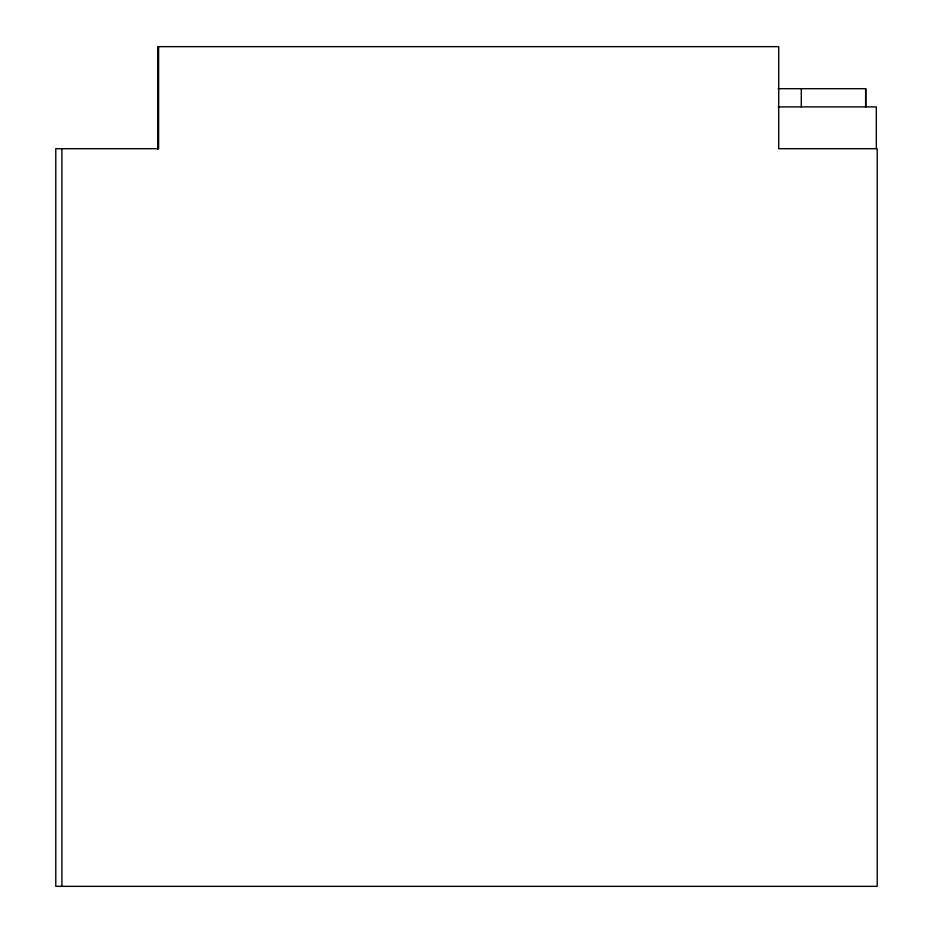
<?xml version="1.0" encoding="UTF-8"?>
<svg xmlns="http://www.w3.org/2000/svg" width="933" height="933" viewBox="0 0 933 933"><rect width="100%" height="100%" fill="white"/><g stroke="black" fill="none" stroke-linecap="round" stroke-linejoin="round"><path stroke-width="1.4" d="M778.157 88.693L865.812 88.693L865.812 106.887M778.157 106.887L876.32 106.887L876.32 148.697M865.637 88.693L865.637 106.887M801.295 88.693L801.295 106.887M158.61 46.65L158.61 148.697L55.782 148.697L55.782 886.35L877.218 886.35L877.218 148.697L778.717 148.697L778.717 46.65L157.782 46.65L157.782 149.222M61.905 148.697L61.905 886.35"/></g></svg>
